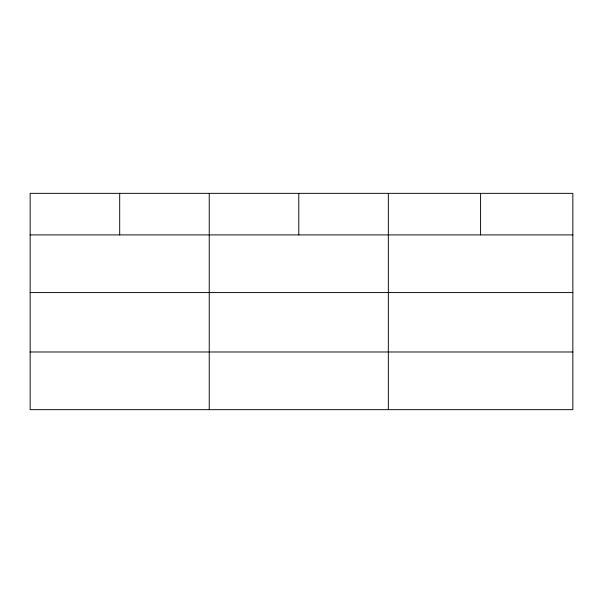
<?xml version="1.0" encoding="UTF-8"?>
<svg xmlns="http://www.w3.org/2000/svg" width="603" height="603" viewBox="0 0 603 603"><rect width="100%" height="100%" fill="white"/><g stroke="black" fill="none" stroke-linecap="round" stroke-linejoin="round"><path stroke-width="0.9" d="M572.85 292.576L572.85 193.344L30.15 193.344L30.15 409.656L572.85 409.656L572.85 292.576L30.15 292.576M30.15 234.906L572.85 234.906M30.15 351.986L572.85 351.986M480.591 193.344L480.591 234.906M388.332 193.344L388.332 409.656M298.786 193.344L298.786 234.906M209.241 193.344L209.241 409.656M119.696 193.344L119.696 234.906"/></g></svg>
